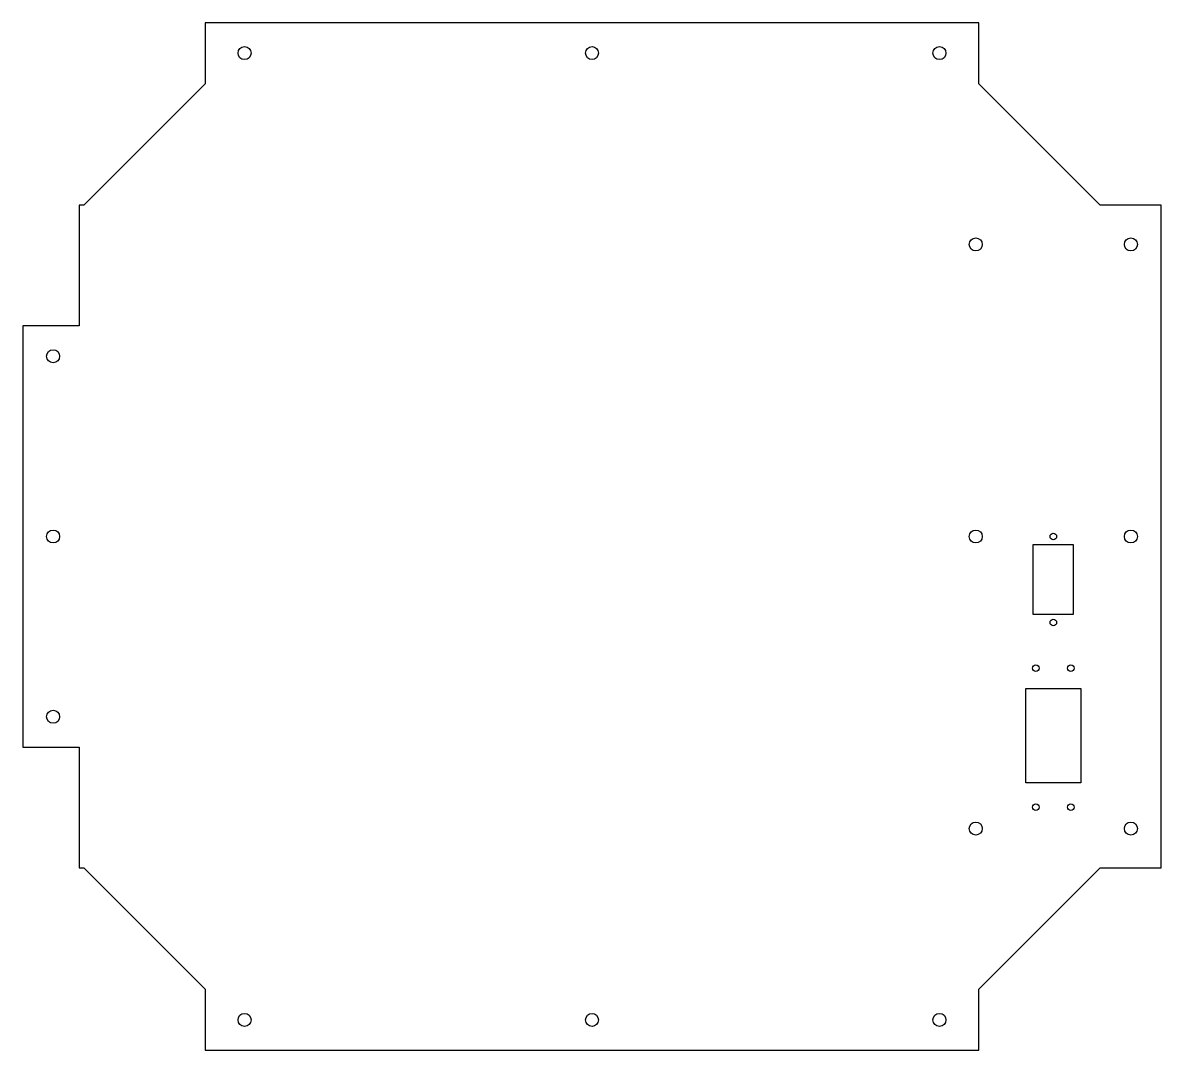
# Model space of a CAD drawing. Header units: inches. Extents: x -11.1 to 11.1, y -10 to 10.
import ezdxf

# ---------------------------------------------------------------- set-up
doc = ezdxf.new("R2010")
doc.units = ezdxf.units.IN
doc.layers.add('CUTOUTS', color=1, linetype='CONTINUOUS')
doc.layers.add('PERIMETER', color=5, linetype='CONTINUOUS')

msp = doc.modelspace()

# ---------------------------------------------------------------- linework, layer by layer
at = {"layer": 'CUTOUTS'}
for p, q in [((8.625, -1.527), (8.625, -0.155)), ((8.625, -0.155), (9.406, -0.155)), ((9.406, -0.155), (9.406, -1.527)), ((9.406, -1.527), (8.625, -1.527)), ((8.477, -4.814), (8.477, -2.969)), ((8.477, -2.969), (9.554, -2.969)), ((9.554, -2.969), (9.554, -4.814)), ((9.554, -4.814), (8.477, -4.814))]:
    msp.add_line(p, q, dxfattribs=at)
for centre, radius in [((-6.791, 9.449), 0.127), ((0, 9.449), 0.127), ((6.791, 9.449), 0.127), ((7.5, 5.709), 0.127), ((10.531, 5.709), 0.127), ((-10.531, 3.524), 0.127), ((-10.531, 0), 0.127), ((7.5, 0), 0.127), ((9.016, 0), 0.064), ((10.531, 0), 0.127), ((9.016, -1.681), 0.064), ((8.673, -2.573), 0.064), ((9.358, -2.573), 0.064), ((-10.531, -3.524), 0.127), ((8.673, -5.289), 0.064), ((9.358, -5.289), 0.064), ((7.5, -5.709), 0.127), ((10.531, -5.709), 0.127), ((-6.791, -9.449), 0.127), ((0, -9.449), 0.127), ((6.791, -9.449), 0.127)]:
    msp.add_circle(centre, radius, dxfattribs=at)
at = {"layer": 'PERIMETER'}
for p, q in [((7.562, 10.042), (-7.562, 10.042)), ((-7.562, 10.042), (-7.562, 8.851)), ((7.562, 8.851), (7.562, 10.042)), ((-7.562, 8.851), (-9.934, 6.479)), ((9.934, 6.479), (7.562, 8.851)), ((-9.934, 6.479), (-10.023, 6.479)), ((-10.023, 6.479), (-10.023, 4.117)), ((11.125, 6.479), (9.934, 6.479)), ((11.125, -6.479), (11.125, 6.479)), ((-10.023, 4.117), (-11.125, 4.117)), ((-11.125, 4.117), (-11.125, -4.117)), ((-11.125, -4.117), (-10.023, -4.117)), ((-10.023, -4.117), (-10.023, -6.479)), ((-10.023, -6.479), (-9.934, -6.479)), ((-9.934, -6.479), (-7.562, -8.851)), ((7.562, -8.851), (9.934, -6.479)), ((9.934, -6.479), (11.125, -6.479)), ((-7.562, -8.851), (-7.562, -10.042)), ((7.562, -10.042), (7.562, -8.851)), ((-7.562, -10.042), (7.562, -10.042))]:
    msp.add_line(p, q, dxfattribs=at)

doc.saveas('drawing.dxf')
